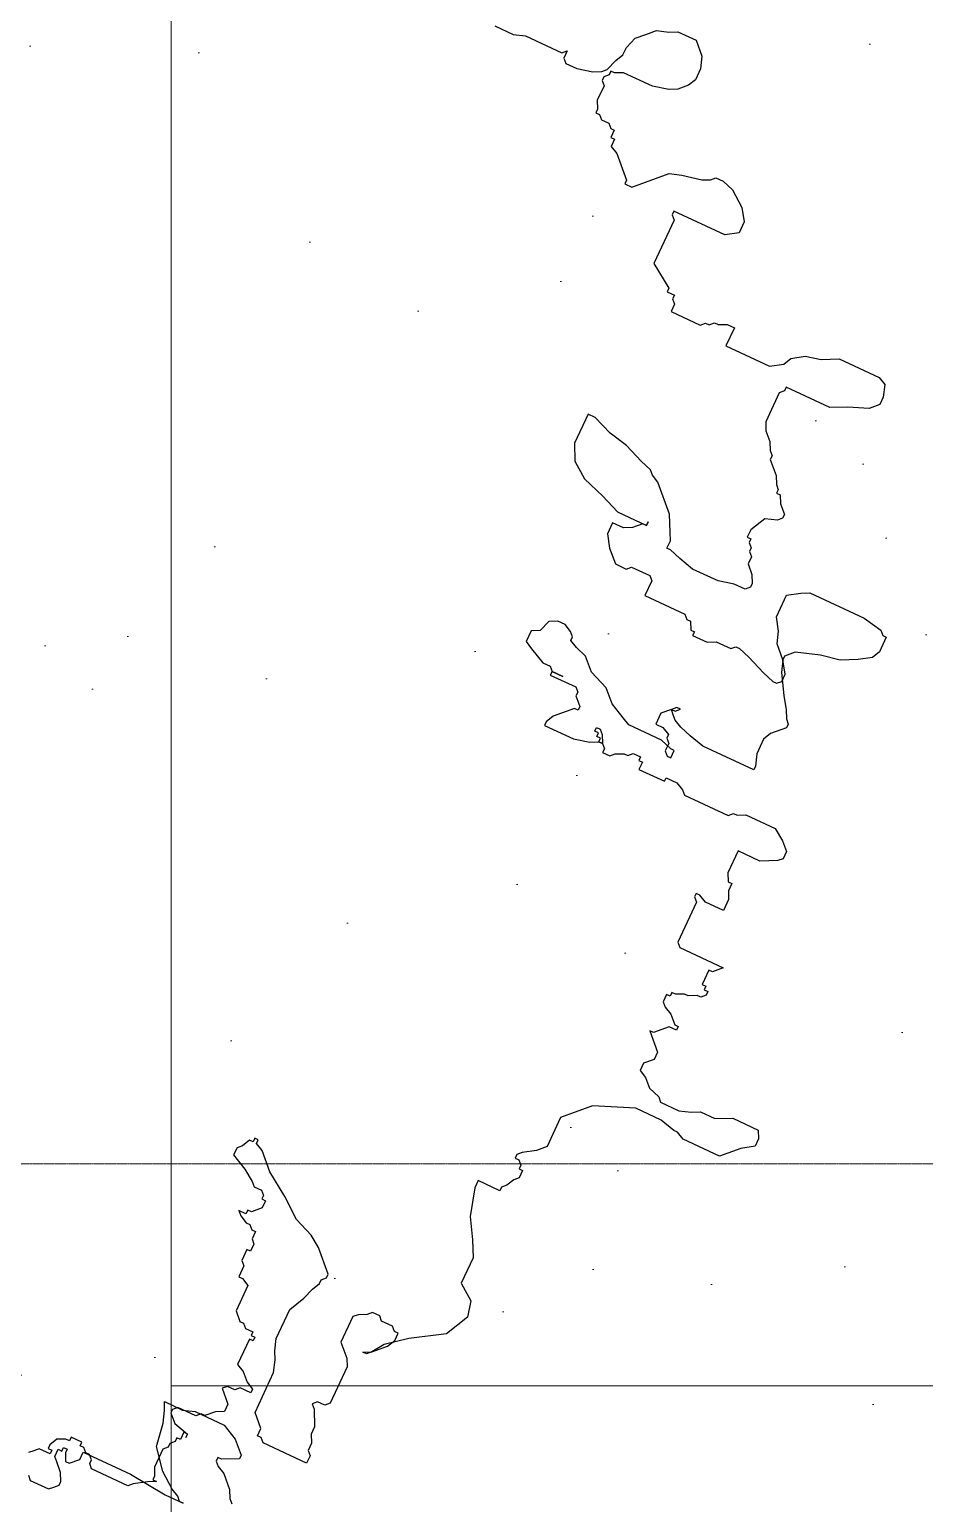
# Model space of a CAD drawing. Header units: millimetres. Extents: x 0 to 71617, y -15450 to 30894.
# Drawn here: x 37036 to 37480, y 16978 to 17709 of the extents above; entities that cross this region are included whole.
import ezdxf

# ---------------------------------------------------------------- set-up
doc = ezdxf.new("R2010")
doc.units = ezdxf.units.MM
doc.linetypes.add('CENTER2', pattern=[1.125, 0.75, -0.125, 0.125, -0.125])
for name, color, linetype, lineweight in [('axis', 40, 'CENTER2', 5), ('DIM2', 4, 'Continuous', 5), ('tree', 251, 'Continuous', 0)]:
    doc.layers.add(name, color=color, linetype=linetype, lineweight=lineweight)
doc.layers.add('dwgmodels.com', color=250, linetype='Continuous')

# ---------------------------------------------------------------- blocks, each defined once
blk = doc.blocks.new('GRIDLINE-GF')
at = {"layer": 'axis'}
blk.add_line((48410, 0), (-4020.04, 0), dxfattribs=at)
blk = doc.blocks.new('trees top 025')
at = {"layer": 'dwgmodels.com', "color": 0}
for p, q in [((-0.3215, 1.8539), (-0.2798, 1.8539)), ((-0.3132, 1.8372), (-0.3215, 1.8539)), ((-0.2798, 1.8539), (-0.2548, 1.8622)), ((-0.2548, 1.8622), (-0.1881, 1.8622)), ((-0.1881, 1.8622), (-0.1547, 1.8456)), ((-0.1547, 1.8456), (-0.1297, 1.8206)), ((-0.3048, 1.8122), (-0.3132, 1.8372)), ((-0.2965, 1.7622), (-0.3048, 1.8122)), ((-0.1297, 1.8122), (-0.1631, 1.7956)), ((-0.1297, 1.8206), (-0.1297, 1.8122)), ((-0.1714, 1.7956), (-0.1714, 1.7872)), ((-0.1631, 1.7956), (-0.1714, 1.7956)), ((-0.1714, 1.7872), (-0.1631, 1.7789)), ((-0.2631, 1.7205), (-0.2965, 1.7622)), ((-0.1631, 1.7789), (-0.1464, 1.7705)), ((-0.1464, 1.7705), (-0.1214, 1.7455)), ((0.8877, 1.7455), (0.9044, 1.7539)), ((0.9044, 1.7539), (0.9461, 1.7539)), ((0.9461, 1.7539), (0.9711, 1.7289)), ((-0.2298, 1.6955), (-0.2631, 1.7205)), ((-0.1214, 1.7455), (-0.113, 1.7289)), ((-0.113, 1.7289), (-0.1047, 1.7205)), ((0.8293, 1.7039), (0.846, 1.7205)), ((0.846, 1.7205), (0.8627, 1.7372)), ((0.8627, 1.7372), (0.8877, 1.7455)), ((0.9711, 1.7289), (0.9794, 1.7039)), ((-0.4299, 1.6872), (-0.3215, 1.6872)), ((-0.4299, 1.6705), (-0.4299, 1.6872)), ((-0.3215, 1.6872), (-0.2381, 1.6789)), ((-0.2131, 1.6872), (-0.2298, 1.6955)), ((-0.2048, 1.6789), (-0.2131, 1.6872)), ((0.821, 1.6789), (0.8293, 1.7039)), ((0.9794, 1.7039), (0.9794, 1.6789)), ((-0.48, 1.6705), (-0.4716, 1.6705)), ((-0.48, 1.6539), (-0.48, 1.6705)), ((-0.4716, 1.6789), (-0.4633, 1.6789)), ((-0.4716, 1.6705), (-0.4716, 1.6789)), ((-0.4633, 1.6789), (-0.4633, 1.6705)), ((-0.4633, 1.6705), (-0.4549, 1.6539)), ((-0.4466, 1.6539), (-0.4299, 1.6705)), ((-0.2381, 1.6789), (-0.1964, 1.6789)), ((-0.1964, 1.6789), (-0.2048, 1.6789)), ((0.8126, 1.6455), (0.821, 1.6622)), ((0.821, 1.6622), (0.821, 1.6789)), ((0.9711, 1.6622), (0.9544, 1.6455)), ((0.9794, 1.6789), (0.9711, 1.6622)), ((-0.4716, 1.6455), (-0.48, 1.6539)), ((-0.4549, 1.6288), (-0.4716, 1.6455)), ((-0.4549, 1.6539), (-0.4466, 1.6539)), ((-0.4466, 1.6122), (-0.4549, 1.6288)), ((0.8043, 1.6205), (0.8126, 1.6455)), ((0.8377, 1.6288), (0.821, 1.6205)), ((0.9044, 1.6288), (0.8377, 1.6288)), ((0.9377, 1.6372), (0.9044, 1.6288)), ((0.9544, 1.6455), (0.9377, 1.6372)), ((-0.5133, 1.5955), (-0.505, 1.5872)), ((-0.4633, 1.5872), (-0.4549, 1.5955)), ((-0.4549, 1.5955), (-0.4466, 1.6038)), ((-0.4466, 1.6038), (-0.4466, 1.6122)), ((0.5541, 1.6038), (0.5958, 1.6038)), ((0.5958, 1.6038), (0.6208, 1.6122)), ((0.6208, 1.6122), (0.7042, 1.6122)), ((0.7042, 1.6122), (0.7126, 1.6205)), ((0.7126, 1.6205), (0.7126, 1.6038)), ((0.7126, 1.6038), (0.7209, 1.5955)), ((0.7209, 1.5955), (0.7459, 1.5955)), ((0.7459, 1.5955), (0.7793, 1.6038)), ((0.7793, 1.6038), (0.796, 1.6122)), ((0.796, 1.6122), (0.8043, 1.6205)), ((0.8126, 1.6122), (0.8043, 1.6038)), ((0.8043, 1.6038), (0.8043, 1.5955)), ((0.8043, 1.5955), (0.8126, 1.5872)), ((0.8126, 1.6205), (0.8126, 1.6122)), ((0.821, 1.6205), (0.8126, 1.6205)), ((-0.505, 1.5872), (-0.4633, 1.5872)), ((0.8126, 1.5872), (0.8126, 1.5538)), ((0.8126, 1.5538), (0.821, 1.5372)), ((0.821, 1.5372), (0.821, 1.5288)), ((0.821, 1.5288), (0.8293, 1.5288)), ((0.8293, 1.5288), (0.8377, 1.5205)), ((0.8377, 1.5205), (0.8543, 1.5205)), ((0.8543, 1.5205), (0.8627, 1.5122)), ((0.8627, 1.5122), (0.871, 1.5122)), ((0.871, 1.5122), (0.871, 1.4955)), ((1.0795, 1.4955), (1.0962, 1.5038)), ((1.0962, 1.5038), (1.1045, 1.5122)), ((1.1045, 1.5122), (1.1212, 1.5122)), ((1.1212, 1.5122), (1.1462, 1.5038)), ((1.1462, 1.5038), (1.1796, 1.4788)), ((0.871, 1.4955), (0.8794, 1.4955)), ((0.8794, 1.4955), (0.8794, 1.4788)), ((0.8794, 1.4788), (0.896, 1.4705)), ((0.9544, 1.4205), (1.0128, 1.4788)), ((1.0128, 1.4788), (1.0378, 1.4872)), ((1.0378, 1.4872), (1.0795, 1.4955)), ((1.1796, 1.4788), (1.1963, 1.4538)), ((0.896, 1.4705), (0.9377, 1.4288)), ((1.1963, 1.4538), (1.1963, 1.4288)), ((0.9377, 1.4288), (0.9377, 1.4205)), ((0.9377, 1.4205), (0.9544, 1.4205)), ((1.0545, 1.4121), (1.0545, 1.4038)), ((1.1712, 1.4121), (1.0545, 1.4121)), ((1.1963, 1.4288), (1.1712, 1.4121)), ((1.0545, 1.4038), (1.0628, 1.3955)), ((1.0628, 1.3955), (1.0628, 1.2954)), ((1.0628, 1.2954), (1.1129, 1.2621)), ((1.1129, 1.2621), (1.1129, 1.2538)), ((1.4298, 1.2538), (1.4631, 1.2621)), ((1.4631, 1.2621), (1.4965, 1.2788)), ((1.4965, 1.2788), (1.5882, 1.2788)), ((1.5882, 1.2788), (1.6049, 1.2704)), ((1.6049, 1.2704), (1.6132, 1.2454)), ((1.1129, 1.2538), (1.1295, 1.2538)), ((1.1295, 1.2538), (1.1295, 1.2454)), ((1.1295, 1.2454), (1.1379, 1.2371)), ((1.1379, 1.2371), (1.1379, 1.2204)), ((1.2046, 1.2204), (1.2129, 1.2288)), ((1.2129, 1.2288), (1.2213, 1.2288)), ((1.2213, 1.2288), (1.2296, 1.2371)), ((1.2296, 1.2371), (1.2379, 1.2371)), ((1.2379, 1.2371), (1.2546, 1.2454)), ((1.2546, 1.2454), (1.2713, 1.2454)), ((1.2713, 1.2454), (1.2713, 1.2038)), ((1.3964, 1.2204), (1.4047, 1.2371)), ((1.4047, 1.2371), (1.4298, 1.2538)), ((1.6132, 1.2288), (1.5965, 1.2121)), ((1.6132, 1.2454), (1.6132, 1.2288)), ((1.1379, 1.2204), (1.2046, 1.2204)), ((1.2713, 1.2038), (1.3714, 1.2038)), ((1.3714, 1.2038), (1.3964, 1.2204)), ((1.5965, 1.2121), (1.5548, 1.1954)), ((1.4214, 1.1704), (1.4131, 1.1621)), ((1.4214, 1.1788), (1.4214, 1.1704)), ((1.5215, 1.1788), (1.4214, 1.1788)), ((1.5548, 1.1954), (1.5215, 1.1788)), ((1.4131, 1.1621), (1.4131, 1.0954)), ((1.4131, 1.0954), (1.4214, 1.0787)), ((1.4214, 1.0787), (1.4381, 1.0621)), ((1.4381, 1.0621), (1.4464, 1.0454)), ((1.4464, 1.0454), (1.4548, 1.0371)), ((1.4548, 1.0371), (1.4548, 1.0287)), ((1.4548, 1.0287), (1.4798, 1.0037)), ((1.4798, 1.0037), (1.4881, 0.987)), ((1.4881, 0.987), (1.4965, 0.9787)), ((1.0712, 0.9537), (1.0712, 0.887)), ((1.0878, 0.9537), (1.0712, 0.9537)), ((1.1295, 0.937), (1.0878, 0.9537)), ((1.4965, 0.9787), (1.4965, 0.9704)), ((1.4965, 0.9704), (1.5048, 0.9704)), ((1.5048, 0.9704), (1.5131, 0.9537)), ((1.5131, 0.9537), (1.5298, 0.937)), ((1.1712, 0.9287), (1.1295, 0.937)), ((1.2129, 0.912), (1.1712, 0.9287)), ((1.5215, 0.9204), (1.4965, 0.912)), ((1.5298, 0.9287), (1.5215, 0.9204)), ((1.5298, 0.937), (1.5298, 0.9287)), ((1.2379, 0.9037), (1.2129, 0.912)), ((1.2463, 0.8954), (1.2379, 0.9037)), ((1.263, 0.887), (1.2463, 0.8954)), ((1.4965, 0.912), (1.4798, 0.8787)), ((1.0712, 0.887), (1.0878, 0.8537)), ((1.313, 0.837), (1.263, 0.887)), ((1.4798, 0.8787), (1.4798, 0.862)), ((1.4798, 0.862), (1.4881, 0.862)), ((1.4881, 0.862), (1.4881, 0.8537)), ((1.0878, 0.8537), (1.1212, 0.8287)), ((1.1212, 0.8287), (1.1712, 0.812)), ((1.3297, 0.8037), (1.313, 0.837)), ((1.4881, 0.8537), (1.4965, 0.8453)), ((1.4965, 0.8453), (1.4965, 0.837)), ((1.4965, 0.837), (1.5048, 0.8287)), ((1.5048, 0.8287), (1.5048, 0.812)), ((1.1712, 0.812), (1.2129, 0.7953)), ((1.2796, 0.8037), (1.2796, 0.7953)), ((1.2796, 0.7953), (1.2796, 0.8037)), ((1.338, 0.787), (1.3297, 0.8037)), ((1.5048, 0.812), (1.5215, 0.7953)), ((1.6049, 0.787), (1.6299, 0.8037)), ((1.6299, 0.8037), (1.6466, 0.812)), ((1.6466, 0.812), (1.7717, 0.812)), ((1.7717, 0.812), (1.8134, 0.8037)), ((1.8134, 0.8037), (1.8217, 0.7953)), ((1.2129, 0.7953), (1.2796, 0.7953)), ((1.2129, 0.7703), (1.2129, 0.7453)), ((1.2379, 0.7703), (1.2129, 0.7703)), ((1.2546, 0.7787), (1.2379, 0.7703)), ((1.2713, 0.7953), (1.2546, 0.7787)), ((1.2796, 0.7953), (1.2713, 0.7953)), ((1.338, 0.7703), (1.338, 0.787)), ((1.3464, 0.7703), (1.338, 0.7703)), ((1.3714, 0.762), (1.3464, 0.7703)), ((1.5215, 0.7953), (1.5298, 0.7787)), ((1.5298, 0.7703), (1.5215, 0.762)), ((1.5298, 0.7787), (1.5298, 0.7703)), ((1.6049, 0.737), (1.6049, 0.787)), ((1.8217, 0.7953), (1.83, 0.7953)), ((1.83, 0.7953), (1.83, 0.762)), ((1.2129, 0.7453), (1.2296, 0.7203)), ((1.4047, 0.7537), (1.3714, 0.762)), ((1.4631, 0.7537), (1.4047, 0.7537)), ((1.4965, 0.762), (1.4631, 0.7537)), ((1.5215, 0.762), (1.4965, 0.762)), ((1.6216, 0.712), (1.6049, 0.737)), ((1.8217, 0.7453), (1.7967, 0.7287)), ((1.83, 0.762), (1.8217, 0.7453)), ((1.2296, 0.7203), (1.2546, 0.6953)), ((1.6299, 0.687), (1.6216, 0.712)), ((1.7633, 0.712), (1.7216, 0.7036)), ((1.7967, 0.7287), (1.7633, 0.712)), ((1.2546, 0.6953), (1.2796, 0.6953)), ((1.2796, 0.6953), (1.288, 0.7036)), ((1.288, 0.7036), (1.3297, 0.7036)), ((1.3297, 0.7036), (1.338, 0.6953)), ((1.338, 0.6953), (1.338, 0.662)), ((1.6549, 0.662), (1.6299, 0.687)), ((1.6716, 0.687), (1.6549, 0.6703)), ((1.7216, 0.7036), (1.6716, 0.687)), ((1.338, 0.662), (1.4298, 0.662)), ((1.4298, 0.662), (1.4381, 0.6536)), ((1.4381, 0.6536), (1.4464, 0.6536)), ((1.4464, 0.6536), (1.4548, 0.637)), ((1.5465, 0.637), (1.5548, 0.6453)), ((1.5548, 0.6453), (1.5632, 0.6453)), ((1.5632, 0.6453), (1.5882, 0.637)), ((1.6549, 0.6703), (1.6549, 0.662)), ((1.6549, 0.662), (1.6633, 0.637)), ((1.6716, 0.637), (1.6549, 0.662)), ((1.4548, 0.637), (1.4631, 0.637)), ((1.4631, 0.637), (1.4631, 0.6286)), ((1.4631, 0.6286), (1.4965, 0.6286)), ((1.4965, 0.6286), (1.5131, 0.637)), ((1.5131, 0.637), (1.5465, 0.637)), ((1.5882, 0.637), (1.6299, 0.6203)), ((1.6299, 0.6203), (1.6549, 0.612)), ((1.6633, 0.637), (1.6883, 0.5953)), ((1.6633, 0.612), (1.6716, 0.6203)), ((1.6716, 0.6203), (1.6716, 0.637)), ((1.6549, 0.612), (1.6633, 0.612)), ((1.6883, 0.5953), (1.705, 0.5703)), ((1.705, 0.5703), (1.7133, 0.5536)), ((1.7133, 0.5536), (1.7216, 0.5453)), ((1.1796, 0.5286), (1.1712, 0.5036)), ((1.1963, 0.5369), (1.1796, 0.5286)), ((1.2129, 0.5369), (1.1963, 0.5369)), ((1.2296, 0.5286), (1.2129, 0.5369)), ((1.2379, 0.5203), (1.2296, 0.5286)), ((1.7216, 0.5369), (1.6966, 0.5119)), ((1.7216, 0.5453), (1.7216, 0.5369)), ((1.1712, 0.5036), (1.1546, 0.4953)), ((1.1546, 0.4953), (1.1546, 0.4703)), ((1.2379, 0.5119), (1.2379, 0.5203)), ((1.2546, 0.5036), (1.2379, 0.5119)), ((1.2796, 0.4953), (1.2546, 0.5036)), ((1.3047, 0.4703), (1.2796, 0.4953)), ((1.6966, 0.5119), (1.6883, 0.4953)), ((1.6883, 0.4953), (1.6883, 0.4619)), ((1.1546, 0.4703), (1.1712, 0.4619)), ((1.1712, 0.4619), (1.2046, 0.4453)), ((1.3464, 0.4536), (1.3047, 0.4703)), ((1.4881, 0.4703), (1.4715, 0.4536)), ((1.4965, 0.4786), (1.4881, 0.4703)), ((1.4881, 0.4703), (1.4965, 0.4703)), ((1.4965, 0.4619), (1.4881, 0.4703)), ((1.5048, 0.4786), (1.4965, 0.4786)), ((1.4965, 0.4703), (1.5048, 0.4786)), ((1.5048, 0.4536), (1.4965, 0.4619)), ((1.6883, 0.4619), (1.6966, 0.4369)), ((1.2046, 0.4453), (1.2213, 0.4453)), ((1.2213, 0.4453), (1.2296, 0.4369)), ((1.2296, 0.4369), (1.2296, 0.4286)), ((1.2546, 0.4369), (1.2296, 0.4369)), ((1.2296, 0.4369), (1.2546, 0.4369)), ((1.3714, 0.4286), (1.3464, 0.4536)), ((1.4715, 0.4536), (1.4715, 0.4286)), ((1.5215, 0.4453), (1.5048, 0.4536)), ((1.5465, 0.4369), (1.5215, 0.4453)), ((1.5799, 0.4286), (1.5465, 0.4369)), ((1.6966, 0.4369), (1.6966, 0.4286)), ((1.2296, 0.4286), (1.288, 0.4286)), ((1.288, 0.4286), (1.2963, 0.4203)), ((1.2963, 0.4203), (1.2963, 0.4119)), ((1.2963, 0.4119), (1.313, 0.3952)), ((1.4047, 0.4119), (1.3714, 0.4286)), ((1.4214, 0.4036), (1.4047, 0.4119)), ((1.4965, 0.4036), (1.4214, 0.4036)), ((1.4715, 0.4286), (1.4881, 0.4286)), ((1.4881, 0.4286), (1.5048, 0.4203)), ((1.5215, 0.3952), (1.4965, 0.4036)), ((1.5048, 0.4203), (1.5048, 0.4119)), ((1.5048, 0.4119), (1.5131, 0.4036)), ((1.5131, 0.4036), (1.5131, 0.3869)), ((1.6966, 0.4286), (1.5799, 0.4286)), ((1.3047, 0.3869), (1.2713, 0.3536)), ((1.313, 0.3869), (1.3047, 0.3869)), ((1.313, 0.3952), (1.313, 0.3869)), ((1.363, 0.3702), (1.3714, 0.3702)), ((1.363, 0.3619), (1.363, 0.3702)), ((1.3714, 0.3702), (1.3797, 0.3619)), ((1.5131, 0.3869), (1.5215, 0.3786)), ((1.5298, 0.3952), (1.5215, 0.3952)), ((1.5215, 0.3786), (1.5298, 0.3786)), ((1.5298, 0.3786), (1.5298, 0.3952)), ((1.2713, 0.3536), (1.263, 0.3369)), ((1.3714, 0.3619), (1.363, 0.3619)), ((1.363, 0.3369), (1.3797, 0.3452)), ((1.3714, 0.3536), (1.3714, 0.3619)), ((1.3797, 0.3536), (1.3714, 0.3536)), ((1.3797, 0.3619), (1.3881, 0.3452)), ((1.3797, 0.3452), (1.3797, 0.3536)), ((1.3881, 0.3452), (1.3797, 0.3452)), ((1.3797, 0.3452), (1.3881, 0.3452)), ((1.3881, 0.3452), (1.3964, 0.3369)), ((1.4214, 0.3369), (1.4381, 0.3452)), ((1.4381, 0.3452), (1.4464, 0.3452)), ((1.4464, 0.3452), (1.4548, 0.3536)), ((1.4548, 0.3536), (1.4715, 0.3536)), ((1.4715, 0.3536), (1.4715, 0.3452)), ((1.4715, 0.3452), (1.4798, 0.3452)), ((1.4798, 0.3452), (1.4798, 0.3286)), ((1.263, 0.3369), (1.263, 0.3286)), ((1.263, 0.3286), (1.3297, 0.3286)), ((1.3297, 0.3286), (1.363, 0.3369)), ((1.3964, 0.3369), (1.3964, 0.3286)), ((1.3964, 0.3286), (1.4131, 0.3286)), ((1.4131, 0.3286), (1.4214, 0.3369)), ((1.4798, 0.3286), (1.5382, 0.3286)), ((1.5382, 0.3369), (1.5632, 0.3369)), ((1.5382, 0.3286), (1.5382, 0.3369)), ((1.5632, 0.3369), (1.5799, 0.3286)), ((1.5799, 0.3286), (1.5882, 0.3202)), ((1.5882, 0.3202), (1.6883, 0.3202)), ((1.6883, 0.3202), (1.6966, 0.3286)), ((1.6966, 0.3286), (1.705, 0.3286)), ((1.705, 0.3286), (1.7216, 0.3369)), ((1.7216, 0.3369), (1.7883, 0.3369)), ((1.7883, 0.3369), (1.8134, 0.3202)), ((1.8134, 0.3202), (1.83, 0.3036)), ((1.8217, 0.2786), (1.7883, 0.2619)), ((1.83, 0.2869), (1.8217, 0.2786)), ((1.83, 0.3036), (1.83, 0.2869)), ((1.7383, 0.2619), (1.7383, 0.2119)), ((1.7883, 0.2619), (1.7383, 0.2619)), ((1.7383, 0.2119), (1.7466, 0.1952)), ((1.7466, 0.1952), (1.755, 0.1952)), ((1.755, 0.1952), (1.755, 0.1785)), ((1.755, 0.1785), (1.7633, 0.1619)), ((1.7633, 0.1619), (1.7633, 0.1369)), ((1.6966, 0.1452), (1.6966, 0.1369)), ((1.705, 0.1452), (1.6966, 0.1452)), ((1.6966, 0.1369), (1.705, 0.1285)), ((1.7216, 0.1369), (1.705, 0.1452)), ((1.705, 0.1285), (1.705, 0.0368)), ((1.7633, 0.1369), (1.7216, 0.1369)), ((1.705, 0.0368), (1.7133, 0.0285)), ((1.7133, 0.0285), (1.8134, 0.0285)), ((1.7883, 0.0118), (1.7883, -0.0215)), ((1.7967, 0.0118), (1.7883, 0.0118)), ((1.8134, 0.0285), (1.7967, 0.0118)), ((1.7883, -0.0215), (1.7967, -0.0215)), ((1.7967, -0.0215), (1.7967, -0.0298)), ((1.7967, -0.0298), (1.805, -0.0298)), ((1.805, -0.0298), (1.805, -0.0382)), ((1.7633, -0.0549), (1.7466, -0.0632)), ((1.7717, -0.0549), (1.7633, -0.0549)), ((1.7883, -0.0465), (1.7717, -0.0549)), ((1.7967, -0.0465), (1.7883, -0.0465)), ((1.805, -0.0382), (1.7967, -0.0465)), ((1.73, -0.0715), (1.73, -0.0882)), ((1.7383, -0.0715), (1.73, -0.0715)), ((1.73, -0.0882), (1.7383, -0.0965)), ((1.7383, -0.0632), (1.7383, -0.0715)), ((1.7466, -0.0632), (1.7383, -0.0632)), ((1.7383, -0.0965), (1.755, -0.1049)), ((1.755, -0.1049), (1.7717, -0.1215)), ((1.7717, -0.1215), (1.78, -0.1215)), ((1.78, -0.1215), (1.78, -0.1299)), ((1.7633, -0.1299), (1.7383, -0.1549)), ((1.78, -0.1299), (1.7633, -0.1299)), ((1.73, -0.1549), (1.7633, -0.1882)), ((1.7383, -0.1549), (1.73, -0.1549)), ((1.7633, -0.2049), (1.7466, -0.2216)), ((1.7633, -0.1882), (1.7633, -0.2049)), ((1.7466, -0.2216), (1.7466, -0.2382)), ((1.7466, -0.2382), (1.7633, -0.2466)), ((1.7633, -0.2466), (1.78, -0.2632)), ((1.78, -0.2632), (1.805, -0.2716)), ((1.805, -0.2716), (1.8134, -0.2799)), ((1.8551, -0.2799), (1.8801, -0.2716)), ((1.8801, -0.2716), (1.8968, -0.2632)), ((1.8968, -0.2632), (1.9301, -0.2632)), ((1.9301, -0.2632), (1.9635, -0.2466)), ((1.9635, -0.2466), (2.0218, -0.2466)), ((2.0218, -0.2466), (2.0302, -0.2632)), ((2.0302, -0.2632), (2.0302, -0.2799)), ((1.8134, -0.2799), (1.8551, -0.2799)), ((2.0052, -0.2966), (1.9718, -0.3299)), ((2.0302, -0.2799), (2.0052, -0.2966)), ((1.7717, -0.3132), (1.6883, -0.3466)), ((1.83, -0.3132), (1.7717, -0.3132)), ((1.8634, -0.3216), (1.83, -0.3132)), ((1.8717, -0.3216), (1.8634, -0.3216)), ((1.8884, -0.3299), (1.8717, -0.3216)), ((1.9718, -0.3299), (1.8884, -0.3299)), ((1.6883, -0.3466), (1.6382, -0.3966)), ((1.6382, -0.3966), (1.6382, -0.4633)), ((1.6216, -0.4799), (1.5965, -0.4966)), ((1.6382, -0.4633), (1.6216, -0.4799)), ((1.5965, -0.4966), (1.5882, -0.5049)), ((1.5882, -0.5049), (1.5882, -0.5133)), ((1.5882, -0.5133), (1.5965, -0.5133)), ((1.5965, -0.5133), (1.6049, -0.5216)), ((1.6049, -0.5216), (1.6049, -0.53)), ((1.6049, -0.53), (1.6132, -0.53)), ((1.6132, -0.5466), (1.6049, -0.555)), ((1.6132, -0.53), (1.6132, -0.5466)), ((1.5965, -0.5716), (1.5882, -0.58)), ((1.5882, -0.58), (1.5882, -0.5883)), ((1.6049, -0.555), (1.5965, -0.5716)), ((1.5382, -0.5883), (1.5382, -0.605)), ((1.5882, -0.5883), (1.5382, -0.5883)), ((1.5382, -0.605), (1.5548, -0.6633)), ((1.5548, -0.6633), (1.5799, -0.705)), ((1.0795, -0.705), (1.0795, -0.7133)), ((1.0878, -0.705), (1.0795, -0.705)), ((1.0878, -0.7133), (1.0878, -0.705)), ((1.5799, -0.705), (1.5965, -0.7383)), ((1.0628, -0.73), (1.0545, -0.7383)), ((1.0712, -0.7133), (1.0628, -0.73)), ((1.0795, -0.7133), (1.0712, -0.7133)), ((1.1045, -0.7217), (1.0878, -0.7133)), ((1.1379, -0.755), (1.1045, -0.7217)), ((1.0545, -0.7383), (1.0545, -0.755)), ((1.0545, -0.755), (1.0878, -0.7717)), ((1.1879, -0.7883), (1.1379, -0.755)), ((1.5965, -0.7383), (1.5965, -0.7967)), ((1.0878, -0.7717), (1.1129, -0.7883)), ((1.1129, -0.7883), (1.1212, -0.7967)), ((1.1212, -0.7967), (1.1379, -0.7967)), ((1.1379, -0.7967), (1.1462, -0.805)), ((1.2296, -0.8217), (1.1879, -0.7883)), ((1.5965, -0.7967), (1.6299, -0.8217)), ((1.1462, -0.805), (1.1462, -0.8133)), ((1.1462, -0.8133), (1.1546, -0.8133)), ((1.1546, -0.8133), (1.1546, -0.83)), ((1.2713, -0.8384), (1.2296, -0.8217)), ((1.6299, -0.8217), (1.6382, -0.855)), ((1.1129, -0.855), (1.1212, -0.8634)), ((1.1295, -0.855), (1.1129, -0.855)), ((1.1295, -0.8467), (1.1295, -0.855)), ((1.1379, -0.8467), (1.1295, -0.8467)), ((1.1546, -0.83), (1.1379, -0.8467)), ((1.2963, -0.855), (1.2713, -0.8384)), ((1.338, -0.8967), (1.2963, -0.855)), ((1.6382, -0.855), (1.6132, -0.905)), ((1.1212, -0.8634), (1.1379, -0.8717)), ((1.1379, -0.8717), (1.1462, -0.8717)), ((1.1462, -0.8717), (1.1546, -0.88)), ((1.1546, -0.88), (1.1629, -0.88)), ((1.1629, -0.88), (1.1629, -0.8967)), ((1.1629, -0.8967), (1.1712, -0.905)), ((1.1712, -0.905), (1.1712, -0.9217)), ((1.3297, -0.9134), (1.338, -0.905)), ((1.3297, -0.9217), (1.3297, -0.9134)), ((1.338, -0.905), (1.338, -0.8967)), ((1.6132, -0.905), (1.5465, -0.9467)), ((1.1629, -0.9217), (1.1629, -0.9467)), ((1.1712, -0.9217), (1.1629, -0.9217)), ((1.1629, -0.9467), (1.1712, -0.955)), ((1.313, -0.9634), (1.3213, -0.9384)), ((1.3213, -0.9384), (1.3297, -0.9217)), ((1.4298, -0.9467), (1.4214, -0.955)), ((1.4464, -0.9384), (1.4298, -0.9467)), ((1.4548, -0.93), (1.4464, -0.9384)), ((1.4715, -0.93), (1.4548, -0.93)), ((1.4798, -0.9384), (1.4715, -0.93)), ((1.5048, -0.9384), (1.4798, -0.9384)), ((1.5131, -0.9467), (1.5048, -0.9384)), ((1.5465, -0.9467), (1.5048, -0.9801)), ((1.5215, -0.9467), (1.5131, -0.9467)), ((1.5215, -0.9634), (1.5215, -0.9467)), ((1.1712, -0.955), (1.1712, -0.9801)), ((1.1712, -0.9801), (1.1796, -0.9801)), ((1.1796, -0.9801), (1.1963, -0.9884)), ((1.2963, -0.9967), (1.313, -0.9634)), ((1.4214, -0.955), (1.4214, -1.0134)), ((1.4881, -1.0051), (1.5131, -0.9801)), ((1.5048, -0.9801), (1.4881, -1.0051)), ((1.5131, -0.9801), (1.5215, -0.9634)), ((1.1963, -0.9884), (1.1963, -1.0467)), ((1.2963, -1.0634), (1.2963, -0.9967)), ((1.4715, -1.0134), (1.4881, -1.0051)), ((1.4881, -1.0051), (1.4798, -1.0134)), ((1.4214, -1.0134), (1.4464, -1.0384)), ((1.4464, -1.0384), (1.4548, -1.0551)), ((1.4798, -1.0134), (1.4715, -1.0134)), ((1.1963, -1.0467), (1.2129, -1.0634)), ((1.2129, -1.0634), (1.2213, -1.0634)), ((1.2213, -1.0634), (1.2296, -1.0717)), ((1.2296, -1.0717), (1.2463, -1.0717)), ((1.2463, -1.0717), (1.2463, -1.0801)), ((1.3047, -1.0884), (1.2963, -1.0634)), ((1.4548, -1.0551), (1.4548, -1.1384)), ((1.2463, -1.0801), (1.2546, -1.0801)), ((1.2463, -1.0884), (1.2463, -1.1468)), ((1.2546, -1.0884), (1.2463, -1.0884)), ((1.2546, -1.0801), (1.2546, -1.0884)), ((1.313, -1.1051), (1.3047, -1.0884)), ((1.3213, -1.1301), (1.313, -1.1051)), ((1.3213, -1.2218), (1.3213, -1.1301)), ((1.2463, -1.1468), (1.263, -1.1551)), ((1.263, -1.1551), (1.2796, -1.1718)), ((1.4298, -1.1468), (1.4214, -1.1551)), ((1.4214, -1.1551), (1.4298, -1.1634)), ((1.4464, -1.1468), (1.4298, -1.1468)), ((1.4298, -1.1634), (1.4464, -1.1968)), ((1.4548, -1.1384), (1.4464, -1.1468)), ((1.2713, -1.1884), (1.263, -1.1968)), ((1.2963, -1.1884), (1.2713, -1.1884)), ((1.2796, -1.1718), (1.2963, -1.1801)), ((1.2963, -1.1801), (1.2963, -1.1884)), ((1.2463, -1.1968), (1.2379, -1.2051)), ((1.2379, -1.2051), (1.263, -1.2301)), ((1.263, -1.1968), (1.2463, -1.1968)), ((1.3464, -1.2468), (1.3213, -1.2218)), ((1.4464, -1.1968), (1.4464, -1.2134)), ((1.4464, -1.2134), (1.4548, -1.2301)), ((1.2463, -1.2551), (1.2296, -1.2718)), ((1.263, -1.2468), (1.2463, -1.2551)), ((1.263, -1.2301), (1.263, -1.2468)), ((1.3464, -1.2634), (1.3464, -1.2468)), ((1.4548, -1.2301), (1.4548, -1.2468)), ((1.4548, -1.2468), (1.4631, -1.2551)), ((1.4631, -1.2551), (1.4631, -1.2718)), ((1.1712, -1.2801), (1.1629, -1.2885)), ((1.2129, -1.2801), (1.1712, -1.2801)), ((1.2213, -1.2718), (1.2129, -1.2801)), ((1.2296, -1.2718), (1.2213, -1.2718)), ((1.3547, -1.2634), (1.3464, -1.2634)), ((1.363, -1.2718), (1.3547, -1.2634)), ((1.4631, -1.2718), (1.363, -1.2718)), ((1.1629, -1.2885), (1.1629, -1.2968)), ((1.1629, -1.2968), (1.1796, -1.3135)), ((1.1796, -1.3135), (1.2129, -1.3218)), ((1.1963, -1.3468), (1.1879, -1.3551)), ((1.1963, -1.3385), (1.1963, -1.3468)), ((1.2046, -1.3385), (1.1963, -1.3385)), ((1.2046, -1.3218), (1.2046, -1.3385)), ((1.2129, -1.3218), (1.2046, -1.3218)), ((1.2129, -1.3301), (1.2129, -1.3218)), ((1.2129, -1.3218), (1.2129, -1.3301)), ((1.1879, -1.3635), (1.1796, -1.3718)), ((1.1796, -1.3718), (1.1796, -1.4135)), ((1.1879, -1.3551), (1.1879, -1.3635)), ((0.9878, -1.4385), (0.9711, -1.4468)), ((0.9961, -1.4385), (0.9878, -1.4385)), ((0.9961, -1.4302), (0.9961, -1.4385)), ((1.0211, -1.4302), (0.9961, -1.4302)), ((1.0211, -1.4385), (1.0211, -1.4302)), ((1.0295, -1.4385), (1.0211, -1.4385)), ((1.0378, -1.4468), (1.0295, -1.4385)), ((1.1796, -1.4135), (1.1879, -1.4302)), ((1.1963, -1.4385), (1.1796, -1.4468)), ((1.1879, -1.4302), (1.1879, -1.4385)), ((1.1879, -1.4385), (1.1963, -1.4385)), ((0.9711, -1.4468), (0.9628, -1.4635)), ((0.9628, -1.4635), (0.9628, -1.4718)), ((0.9628, -1.4718), (0.9711, -1.4718)), ((0.9711, -1.4718), (0.9711, -1.4802)), ((1.0461, -1.4468), (1.0378, -1.4468)), ((1.0545, -1.4552), (1.0461, -1.4468)), ((1.0545, -1.4635), (1.0545, -1.4552)), ((1.0628, -1.4718), (1.0545, -1.4635)), ((1.1462, -1.4718), (1.0628, -1.4718)), ((1.1546, -1.4635), (1.1462, -1.4718)), ((1.1796, -1.4468), (1.1546, -1.4635)), ((0.9377, -1.4885), (0.9294, -1.4968)), ((0.9461, -1.4802), (0.9377, -1.4885)), ((0.9711, -1.4802), (0.9461, -1.4802))]:
    blk.add_line(p, q, dxfattribs=at)
blk = doc.blocks.new('trerwe')
at = {"color": 0, "xscale": 2, "yscale": 2}
blk.add_blockref('trees top 025', (0, 0), dxfattribs=at)
blk = doc.blocks.new('LANDSCAPE SITE')
h = blk.add_hatch()
h.set_pattern_fill('AR-SAND', color=256, scale=5, angle=180, style=0)
h.paths.add_polyline_path([(18600, 730.5), (18600, 9490), (18060, 9490), (18060, 5810), (18110, 5810), (18110, 4990), (18060, 4990), (18060, 110), (18105.23, 110), (18105.23, 730.5)])
h = blk.add_hatch()
h.set_pattern_fill('AR-SAND', color=256, scale=5, angle=180, style=0)
h.paths.add_polyline_path([(20590, 3790), (20590, 7510), (20690, 7510), (20690, 9490), (18600, 9490), (18600, 3790)])
h.paths.add_polyline_path([(19062.89, 5000), (19062.89, 4700), (19862.89, 4700), (19862.89, 5000)], flags=16)
h.paths.add_polyline_path([(18850, 5400), (18850, 5100), (19650, 5100), (19650, 5400)], flags=16)
h.paths.add_polyline_path([(19062.89, 5800), (19062.89, 5500), (19862.89, 5500), (19862.89, 5800)], flags=16)
h.paths.add_polyline_path([(19062.89, 6200), (19062.89, 5900), (19862.89, 5900), (19862.89, 6200)], flags=16)
h.paths.add_polyline_path([(18850, 6600), (18850, 6300), (19650, 6300), (19650, 6600)], flags=16)
h.paths.add_polyline_path([(18850, 7000), (18850, 6700), (19650, 6700), (19650, 7000)], flags=16)
h.paths.add_polyline_path([(19061.99, 7400), (19061.99, 7100), (19861.99, 7100), (19861.99, 7400)], flags=16)
h.paths.add_polyline_path([(18850, 7800), (18850, 7500), (19650, 7500), (19650, 7800)], flags=16)
h.paths.add_polyline_path([(19062.89, 8200), (19062.89, 7900), (19862.89, 7900), (19862.89, 8200)], flags=16)
h.paths.add_polyline_path([(18850, 8600), (18850, 8300), (19650, 8300), (19650, 8600)], flags=16)
h.paths.add_polyline_path([(19062.89, 9000), (19062.89, 8700), (19862.89, 8700), (19862.89, 9000)], flags=16)
h.paths.add_polyline_path([(18850, 9400), (18850, 9100), (19650, 9100), (19650, 9400)], flags=16)
h = blk.add_hatch()
h.set_pattern_fill('AR-SAND', color=256, scale=5, angle=180, style=0)
h.paths.add_polyline_path([(18105.23, 730.5), (18600, 730.5), (18600, 3790), (20590, 3790), (20590, 110), (18105.23, 110)])
at = {"elevation": 0}
for points in [[(18600, 730.5), (18600, 9490), (18060, 9490), (18060, 5810), (18110, 5810), (18110, 4990), (18060, 4990), (18060, 110), (18105.23, 110), (18105.23, 730.5)], [(20590, 3790), (20590, 7510), (20690, 7510), (20690, 9490), (18600, 9490), (18600, 3790)], [(20590, 110), (20590, 3790), (18600, 3790), (18600, 730.5), (18105.23, 730.5), (18105.23, 110)]]:
    blk.add_lwpolyline(points, close=True, dxfattribs=at)
at = {"xscale": 119.0039728284955, "yscale": 119.0039728284955, "zscale": 119.0039728284955, "rotation": 334.9933375404704}
for p in [(18479.38, 4173.32, 0), (18479.38, 3349.99, 0)]:
    blk.add_blockref('trerwe', p, dxfattribs=at)

msp = doc.modelspace()

# ---------------------------------------------------------------- block references
at = {"layer": 'DIM2'}
msp.add_blockref('GRIDLINE-GF', (23206.55, 17146.73, 0), dxfattribs=at)
at = {"layer": 'tree'}
msp.add_blockref('LANDSCAPE SITE', (18506.55, 13246.73), dxfattribs=at)

doc.saveas('drawing.dxf')
